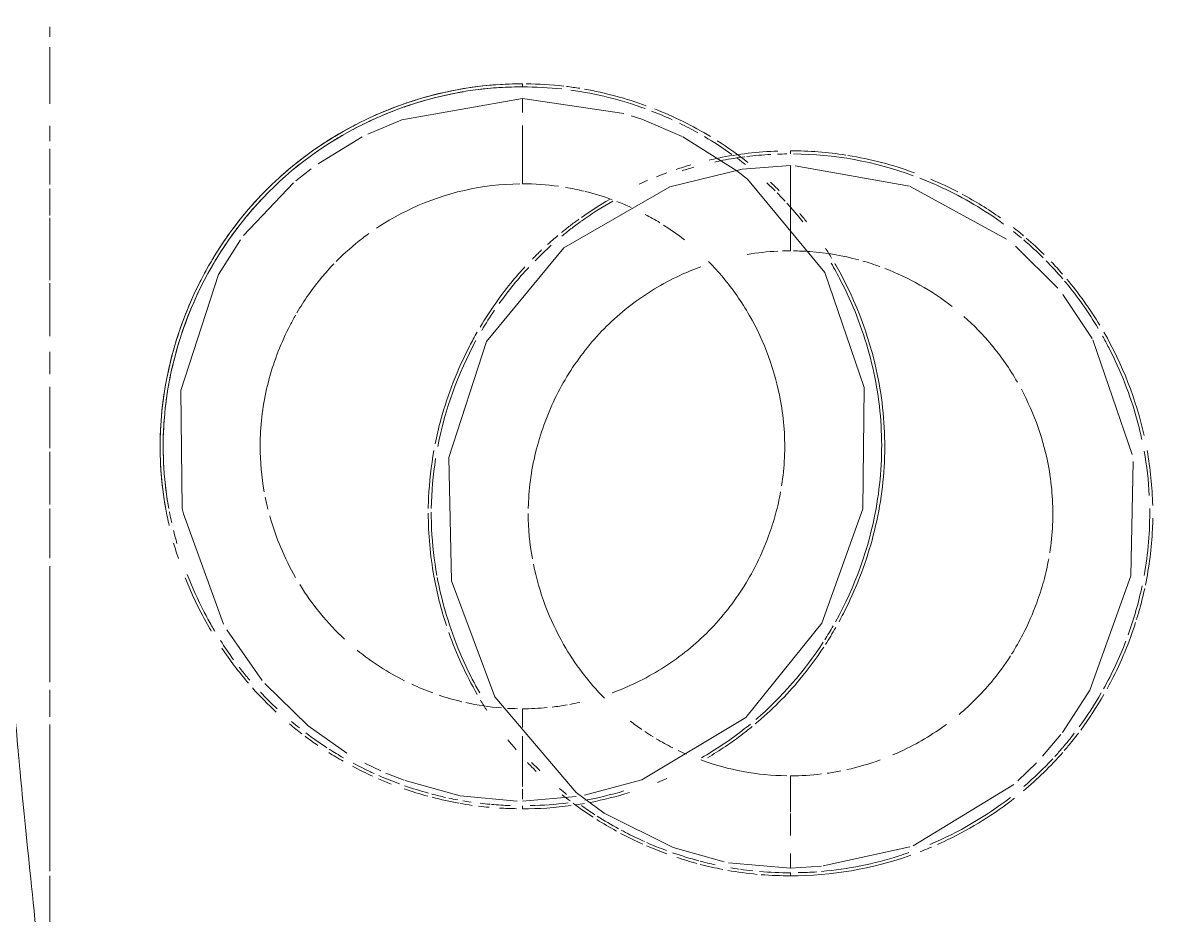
# Model space of a CAD drawing. Header units: millimetres. Extents: x -4000 to 187956, y -58990 to 162485.
# Drawn here: x 2350.3 to 2520.2, y 140235.2 to 140368.3 of the extents above; entities that cross this region are included whole.
import ezdxf

# ---------------------------------------------------------------- set-up
doc = ezdxf.new("R2010")
doc.units = ezdxf.units.MM
doc.layers.add('P-SANR-FIXT', color=6, linetype='Continuous', lineweight=9)

# ---------------------------------------------------------------- blocks, each defined once
blk = doc.blocks.new('WCPan-SquattingPan-Vitra-ArkitektSeries-5952 - CMPX502N-V821-FFS - TANG 1')
at = {"layer": 'P-SANR-FIXT', "color": 90}
for p, q in [((0, 52.99), (0, 53.21)), ((0, -54.89), (0, -54.66))]:
    blk.add_line(p, q, dxfattribs=at)
at = {"layer": 'P-SANR-FIXT', "color": 254}
for p, q in [((0, 52.76), (0, 52.99)), ((0, -54.66), (0, -54.43))]:
    blk.add_line(p, q, dxfattribs=at)
at = {"layer": 'P-SANR-FIXT', "color": 252}
for p, q in [((0, 51.01), (15.12, 48.8)), ((-30.46, 41.29), (-23.91, 45.29)), ((23.95, 45.29), (31.99, 40.22)), ((-33.81, 38.73), (-31.53, 40.52)), ((0, 39.21), (0, 38.3)), ((-41.62, 30.6), (-34.16, 38.45)), ((-44.59, -27.35), (-50.58, -10.93)), ((-38.83, -35.77), (-44.1, -28.22)), ((-21.13, -49.24), (-23.49, -48.1)), ((-17.63, -50.64), (-20.39, -49.57)), ((8.04, -53.07), (0, -53.77))]:
    blk.add_line(p, q, dxfattribs=at)
at = {"layer": 'P-SANR-FIXT', "color": 253}
for p, q in [((-50.58, -10.93), (-50.74, -10.1)), ((0, -39.97), (0, -40.86))]:
    blk.add_line(p, q, dxfattribs=at)
at = {"layer": 'P-SANR-FIXT', "color": 252, "flags": 128}
for points in [[(-23.04, 45.72), (-18, 47.85), (0, 51.01)], [(16.2, 48.47), (17.83, 47.93), (23.84, 45.35)], [(-50.74, -10.1), (-50.98, 7.48), (-45.36, 24.77), (-42.08, 29.97)], [(-26.18, -46.59), (-31.97, -42.5), (-38.45, -36.21)], [(-0.8, -53.74), (-9.27, -52.94), (-17.51, -50.68)]]:
    blk.add_lwpolyline(points, dxfattribs=at)
at = {"layer": 'P-SANR-FIXT', "color": 250, "flags": 128}
blk.add_lwpolyline([(31.99, 40.22), (33.56, 38.99), (45.09, 25.06), (50.96, 7.94), (50.77, -10.15), (44.67, -27.2), (33.31, -41.29), (17.8, -50.59), (9.26, -52.88)], dxfattribs=at)
at = {"layer": 'P-SANR-FIXT', "color": 250}
for points, knots in [([(80.46, 114.01), (81.9, 113.45), (86.01, 111.78), (91.35, 109.16), (96.35, 106.18), (99.91, 103.74), (103.38, 100.99), (107.85, 96.84), (112.84, 90.74), (116.21, 84.15), (117.97, 79.09), (118.88, 75.48), (119.45, 72.3), (119.77, 69.47), (119.93, 66.83), (119.98, 64.71), (119.99, 63.03), (119.99, 62.01), (119.98, 61.16), (119.97, 60.06), (119.93, 58.25), (119.86, 55.26), (119.75, 51.42), (119.64, 47.54), (119.53, 44.03), (119.42, 40.71), (119.29, 36.98), (119.11, 31.92), (118.92, 26.93), (118.73, 22.47), (118.58, 19.03), (118.44, 16.16), (118.31, 13.45), (118.19, 10.96), (118.07, 8.66), (117.96, 6.69), (117.85, 4.57), (117.69, 1.79), (117.49, -1.72), (117.23, -5.98), (116.95, -10.31), (116.66, -14.74), (116.26, -20.61), (115.51, -30.84), (114.35, -45.2), (112.27, -68.07), (109.21, -96.69), (105.5, -125.36), (102.12, -148.02), (99.36, -165), (96.36, -181.94), (93.51, -196.84), (91.28, -207.81), (89.79, -214.88), (88.65, -220.17), (87.48, -225.47), (86.49, -229.85), (85.66, -233.44), (84.91, -236.67), (84.11, -240.05), (83.22, -243.76), (82.25, -247.78), (81.22, -251.94), (80.18, -256.07), (79.26, -259.65), (78.18, -263.8), (76.91, -268.61), (75.82, -272.63), (74.96, -275.78), (74.1, -278.92), (73.15, -282.36), (72.21, -285.67), (71.41, -288.37), (70.37, -291.52), (69.25, -294.43), (68.05, -296.98), (67.13, -298.69), (66.09, -300.32), (64.44, -302.55), (61.91, -305.27), (58.14, -308.26), (54.39, -310.43), (51.04, -311.95), (47.42, -313.32), (42.84, -314.6), (38.33, -315.36), (34.88, -315.75), (31.62, -316.04), (27.15, -316.34), (22.37, -316.52), (18.42, -316.6), (14.39, -316.65), (9.97, -316.64), (5.12, -316.57), (1.82, -316.53), (0, -316.53)], [0.13911, 0.13911, 0.13911, 0.13911, 0.1470588, 0.1617647, 0.1691176, 0.1764706, 0.1838235, 0.1911765, 0.2058824, 0.2205882, 0.2279412, 0.2352941, 0.2426471, 0.25, 0.2573529, 0.2647059, 0.2683824, 0.2720588, 0.2738971, 0.2757353, 0.2794118, 0.2830882, 0.2867647, 0.2904412, 0.2922794, 0.2941176, 0.2977941, 0.3014706, 0.3088235, 0.3161765, 0.3235294, 0.3308824, 0.3382353, 0.3455882, 0.3492647, 0.3529412, 0.3566176, 0.3602941, 0.3676471, 0.375, 0.3823529, 0.3897059, 0.3970588, 0.4117647, 0.4411765, 0.4705882, 0.5294118, 0.5882353, 0.6176471, 0.6470588, 0.6764706, 0.7058824, 0.7242647, 0.7334559, 0.7426471, 0.7518382, 0.7610294, 0.765625, 0.7702206, 0.7794118, 0.7886029, 0.7977941, 0.8069853, 0.8115809, 0.8161765, 0.8207721, 0.8253676, 0.8299632, 0.832261, 0.8345588, 0.8391544, 0.84375, 0.8483456, 0.8529412, 0.8621324, 0.8667279, 0.8713235, 0.8759191, 0.8805147, 0.8897059, 0.8988971, 0.9080882, 0.9126838, 0.9172794, 0.9264706, 0.9356618, 0.9402574, 0.9448529, 0.9540441, 0.9632353, 0.9678309, 0.9724265, 0.9816176, 0.9908088, 1, 1, 1, 1]), ([(29.95, 24.32), (31.4, 22.57), (35.32, 16.94), (38.7, 7.72), (39.32, -1.11), (38.89, -5.34), (38.67, -6.73)], [0.2777778, 0.2777778, 0.2777778, 0.2777778, 0.3333333, 0.4444444, 0.5138889, 0.5482288, 0.5482288, 0.5482288, 0.5482288]), ([(36.73, -14.2), (36.14, -15.81), (34.3, -19.99), (30.2, -26.2), (24.02, -32.13), (18.13, -35.69), (14.44, -37.22), (13.38, -37.61)], [0.6111111, 0.6111111, 0.6111111, 0.6111111, 0.6527778, 0.7222222, 0.7916667, 0.8611111, 0.8888889, 0.8888889, 0.8888889, 0.8888889])]:
    blk.add_open_spline(points, degree=3, knots=knots, dxfattribs=at)
at = {"layer": 'P-SANR-FIXT', "color": 254}
for points, knots in [([(-53.2, -10.2), (-53.9, -6.34), (-54.45, 1.54), (-52.56, 13.25), (-48.25, 24.3), (-41.71, 34.2), (-33.16, 42.39), (-19.62, 50.56), (-7.87, 53.26), (0, 53.21)], [0.4444444, 0.4444444, 0.4444444, 0.4444444, 0.5138889, 0.5833333, 0.6527778, 0.7222222, 0.7916667, 0.8611111, 1, 1, 1, 1]), ([(-52.75, -10.13), (-53.17, -7.83), (-53.88, -1.63), (-53.01, 10.87), (-47.28, 26.49), (-35.18, 41.08), (-18.67, 50.53), (-6.24, 52.8), (0, 52.76)], [-0.5555556, -0.5555556, -0.5555556, -0.5555556, -0.5138889, -0.4444444, -0.3333333, -0.2222222, -0.1111111, 0, 0, 0, 0])]:
    blk.add_open_spline(points, degree=3, knots=knots, dxfattribs=at)
at = {"layer": 'P-SANR-FIXT', "color": 253}
for points in [[(-7.86, 52.65), (-7.36, 52.73), (-6.85, 52.79), (-6.35, 52.85)], [(-5.98, 52.9), (-4.18, 53.1), (-2.37, 53.2), (-0.55, 53.21)], [(-2.57, 52.71), (-1.93, 52.74), (-1.3, 52.75), (-0.66, 52.76)], [(5.89, 52.45), (3.94, 52.66), (1.97, 52.77), (0, 52.76)], [(0.54, 53.21), (2.42, 53.21), (4.3, 53.09), (6.17, 52.88)], [(6.59, 52.83), (7.25, 52.74), (7.9, 52.65), (8.55, 52.55)], [(-15.77, 50.38), (-13.48, 51.09), (-11.15, 51.65), (-8.79, 52.04)], [(-14.88, 51.12), (-12.75, 51.74), (-10.58, 52.23), (-8.38, 52.57)], [(-6.51, 52.38), (-5.33, 52.52), (-4.15, 52.63), (-2.96, 52.69)], [(18.32, 49.52), (14.73, 50.83), (11, 51.77), (7.22, 52.28)], [(9.26, 52.43), (12.4, 51.87), (15.48, 51.04), (18.48, 49.95)], [(-17.72, 50.22), (-17.12, 50.42), (-16.52, 50.62), (-15.92, 50.81)], [(19.68, 49.49), (22.58, 48.35), (25.39, 46.96), (28.06, 45.35)], [(-26.58, 46.21), (-25.71, 46.7), (-24.83, 47.17), (-23.94, 47.61)], [(-23.32, 47.4), (-22.71, 47.7), (-22.09, 47.98), (-21.47, 48.25)], [(22.35, 47.86), (21.34, 48.32), (20.32, 48.75), (19.28, 49.16)], [(-28.77, 44.91), (-28.1, 45.33), (-27.41, 45.74), (-26.72, 46.13)], [(-26.52, 45.72), (-25.61, 46.24), (-24.68, 46.73), (-23.74, 47.2)], [(26.16, 45.92), (25.27, 46.42), (24.36, 46.89), (23.44, 47.34)], [(-31.59, 43.02), (-30.7, 43.65), (-29.79, 44.26), (-28.87, 44.85)], [(-28.31, 44.66), (-27.79, 44.99), (-27.26, 45.3), (-26.72, 45.61)], [(31.25, 42.7), (29.93, 43.64), (28.56, 44.53), (27.16, 45.35)], [(29.04, 44.74), (30.63, 43.73), (32.16, 42.64), (33.63, 41.48)], [(-31.28, 42.68), (-30.58, 43.18), (-29.87, 43.66), (-29.15, 44.13)], [(-36.26, 39.25), (-35.76, 39.7), (-35.25, 40.14), (-34.73, 40.57)], [(0, 39.48), (0, 39.62), (0, 39.81), (0, 40.06)], [(37.69, 37.26), (37.29, 37.66), (36.88, 38.05), (36.47, 38.43)], [(37, 38.56), (37.44, 38.14), (37.88, 37.71), (38.31, 37.28)], [(-41.34, 33.22), (-40.61, 34.12), (-39.84, 35), (-39.05, 35.85)], [(9.34, 37.18), (10.71, 36.84), (12.06, 36.43), (13.38, 35.94)], [(39.2, 35.7), (38.81, 36.12), (38.41, 36.54), (38, 36.95)], [(-44.53, 29.72), (-43.8, 30.8), (-43.03, 31.86), (-42.22, 32.88)], [(-43.45, 30.46), (-43.01, 31.09), (-42.55, 31.7), (-42.08, 32.3)], [(41.36, 33.91), (41.71, 33.49), (42.06, 33.07), (42.39, 32.64)], [(-46.29, 26.95), (-45.77, 27.84), (-45.21, 28.72), (-44.64, 29.57)], [(-46.05, 26.47), (-45.45, 27.49), (-44.82, 28.48), (-44.15, 29.46)], [(-48.35, 22.13), (-47.9, 23.08), (-47.43, 24.01), (-46.92, 24.93)], [(-51.05, 16.71), (-50.38, 18.64), (-49.6, 20.55), (-48.72, 22.4)], [(-50.77, 16.14), (-50.09, 18.16), (-49.29, 20.13), (-48.38, 22.06)], [(-51.68, 14.79), (-51.55, 15.22), (-51.41, 15.64), (-51.27, 16.07)], [(-52.62, 9.14), (-52.26, 11.01), (-51.8, 12.86), (-51.24, 14.68)], [(-53.27, 8.16), (-53.25, 8.29), (-53.22, 8.41), (-53.2, 8.54)], [(-53.81, 4.18), (-53.71, 5.21), (-53.58, 6.24), (-53.41, 7.27)], [(-53.28, 4.82), (-53.19, 5.65), (-53.07, 6.49), (-52.94, 7.31)], [(-53.56, -2.65), (-53.64, -0.45), (-53.57, 1.74), (-53.37, 3.93)], [(-54.03, -2.22), (-54.04, -1.76), (-54.05, -1.3), (-54.05, -0.83)], [(-38.52, -7.63), (-38.92, -5.39), (-39.13, -3.11), (-39.13, -0.84)], [(-53.83, -5.58), (-53.9, -4.84), (-53.95, -4.09), (-53.99, -3.34)], [(-53.45, -4.64), (-53.49, -4.15), (-53.52, -3.66), (-53.54, -3.17)], [(-53.2, -10.2), (-53.48, -8.68), (-53.68, -7.14), (-53.83, -5.6)], [(-52.76, -10.1), (-53.02, -8.65), (-53.22, -7.19), (-53.36, -5.72)], [(-52.7, -12.64), (-52.89, -11.83), (-53.05, -11.02), (-53.2, -10.2)], [(-52.32, -12.25), (-52.45, -11.7), (-52.56, -11.15), (-52.67, -10.59)], [(-51.33, -17.57), (-51.58, -16.81), (-51.81, -16.05), (-52.03, -15.28)], [(-43.08, -32.66), (-43.77, -31.73), (-44.42, -30.77), (-45.04, -29.79)], [(-40.88, -36.16), (-42.3, -34.5), (-43.62, -32.75), (-44.84, -30.93)], [(-36.72, -40.49), (-37.96, -39.34), (-39.15, -38.12), (-40.27, -36.86)], [(-36.58, -40), (-37.44, -39.2), (-38.28, -38.36), (-39.08, -37.5)], [(-32.89, -43.73), (-33.52, -43.25), (-34.14, -42.75), (-34.74, -42.24)], [(0, -41.79), (0, -41.52), (0, -41.3), (0, -41.15)], [(32.79, -43.23), (33.2, -42.91), (33.61, -42.59), (34, -42.26)], [(-30.53, -45.44), (-31.17, -45), (-31.8, -44.55), (-32.42, -44.08)], [(-29.17, -45.78), (-30.25, -45.09), (-31.3, -44.35), (-32.32, -43.58)], [(-26.72, -47.81), (-27.46, -47.39), (-28.18, -46.96), (-28.9, -46.51)], [(-26.7, -47.29), (-27.42, -46.88), (-28.13, -46.45), (-28.83, -46)], [(-22.35, -50.03), (-23.36, -49.57), (-24.36, -49.08), (-25.35, -48.56)], [(-19.58, -51.2), (-20.22, -50.95), (-20.85, -50.69), (-21.48, -50.42)], [(-18.32, -51.19), (-19.37, -50.81), (-20.41, -50.39), (-21.43, -49.94)], [(21.52, -50.4), (21.06, -50.6), (20.6, -50.79), (20.14, -50.98)], [(-14.09, -53.02), (-15.29, -52.69), (-16.47, -52.32), (-17.65, -51.91)], [(-14.03, -52.56), (-15.23, -52.23), (-16.42, -51.86), (-17.6, -51.45)], [(9.29, -53.63), (11.26, -53.28), (13.22, -52.81), (15.14, -52.24)], [(15.98, -52.46), (14.06, -53.06), (12.11, -53.56), (10.14, -53.94)], [(-11.47, -53.2), (-12.15, -53.05), (-12.82, -52.88), (-13.5, -52.7)], [(-9.49, -54.06), (-10.83, -53.82), (-12.15, -53.53), (-13.46, -53.18)], [(-9.64, -53.57), (-10.09, -53.48), (-10.54, -53.4), (-10.98, -53.3)], [(-7.48, -54.38), (-8.11, -54.29), (-8.74, -54.19), (-9.36, -54.08)], [(-7.66, -53.89), (-8.08, -53.83), (-8.49, -53.77), (-8.9, -53.7)], [(-4.82, -54.23), (-5.32, -54.18), (-5.82, -54.13), (-6.32, -54.07)], [(-1.81, -54.41), (-2.75, -54.38), (-3.68, -54.33), (-4.61, -54.25)], [(1.16, -54.42), (3.05, -54.39), (4.93, -54.25), (6.81, -54.01)], [(9.27, -54.1), (8.84, -54.17), (8.42, -54.24), (7.99, -54.31)], [(-4.98, -54.67), (-5.51, -54.62), (-6.03, -54.57), (-6.55, -54.5)], [(-0.89, -54.88), (-1.73, -54.87), (-2.57, -54.84), (-3.41, -54.79)], [(7.29, -54.41), (4.88, -54.74), (2.44, -54.9), (0, -54.89)]]:
    blk.add_open_spline(points, degree=3, dxfattribs=at)
at = {"layer": 'P-SANR-FIXT', "color": 252}
for points in [[(0, 48.95), (0, 49.62), (0, 50.32), (0, 51.01)], [(0, 45.16), (0, 45.74), (0, 46.35), (0, 46.98)], [(0, 40.06), (0, 40.3), (0, 40.89), (0, 42.06), (0, 43.48), (0, 44.58), (0, 45.16)], [(0, 38.3), (1.8, 38.31), (3.61, 38.19), (5.39, 37.94)], [(6.42, 37.78), (7.36, 37.62), (8.3, 37.43), (9.22, 37.2)], [(14.07, 35.68), (14.79, 35.41), (15.5, 35.11), (16.2, 34.79)], [(18.31, 33.75), (19.06, 33.36), (19.79, 32.94), (20.51, 32.5)], [(21.06, 32.15), (22.13, 31.47), (23.17, 30.73), (24.17, 29.95)], [(45.2, 28.7), (45.52, 28.21), (45.83, 27.72), (46.13, 27.22)], [(27.78, 26.72), (28.53, 25.95), (29.26, 25.15), (29.95, 24.32)], [(-37.96, -10.21), (-38.11, -9.61), (-38.25, -9.01), (-38.37, -8.4)], [(38.52, -7.62), (38.32, -8.74), (37.81, -10.96), (37.12, -13.13), (36.73, -14.2)], [(-33.85, -20.39), (-35.5, -17.51), (-36.8, -14.42), (-37.69, -11.21)], [(-26.52, -29.62), (-29.1, -27.22), (-31.36, -24.46), (-33.22, -21.45)], [(45.1, -29.69), (45.53, -29.01), (45.95, -28.32), (46.36, -27.62)], [(46.75, -27.85), (46.25, -28.71), (45.74, -29.56), (45.2, -30.39)], [(34.8, -41.6), (38.7, -38.26), (42.09, -34.35), (44.88, -30.04)], [(-17.57, -35.81), (-20.08, -34.55), (-22.46, -33.01), (-24.65, -31.24)], [(-13.38, -37.62), (-14.43, -37.23), (-15.47, -36.8), (-16.49, -36.33)], [(-9.04, -38.92), (-10.18, -38.65), (-11.31, -38.33), (-12.42, -37.95)], [(-3.14, -39.86), (-4.92, -39.72), (-6.69, -39.45), (-8.44, -39.06)], [(8.55, -39.03), (8.06, -39.14), (7.57, -39.24), (7.08, -39.33)], [(-0.74, -39.97), (-1.24, -39.96), (-1.73, -39.94), (-2.23, -39.92)], [(3.7, -39.81), (2.47, -39.92), (1.24, -39.98), (0, -39.97)], [(6.67, -39.41), (5.94, -39.54), (5.19, -39.64), (4.45, -39.73)], [(0, -42.77), (0, -42.39), (0, -42.06), (0, -41.79)], [(0, -51.55), (0, -50.82), (0, -49.4), (0, -47.4), (0, -45.58), (0, -44.54), (0, -44.06)], [(26.7, -47.29), (28.82, -46.08), (30.86, -44.72), (32.79, -43.23)], [(0, -53.44), (0, -52.94), (0, -52.44), (0, -51.95)]]:
    blk.add_open_spline(points, degree=3, dxfattribs=at)
at = {"layer": 'P-SANR-FIXT', "color": 253}
for points, knots in [([(-23.62, 47.76), (-23.35, 47.89), (-21.67, 48.69), (-19.95, 49.41), (-18.47, 49.95)], [0.85595311, 0.85595311, 0.85595311, 0.85595311, 0.86111111, 0.88888889, 0.88888889, 0.88888889, 0.88888889]), ([(-34.19, 41.03), (-33.76, 41.37), (-33, 41.98), (-32.22, 42.56), (-31.87, 42.81)], [0.78197225, 0.78197225, 0.78197225, 0.78197225, 0.79166667, 0.79918207, 0.79918207, 0.79918207, 0.79918207]), ([(33.27, 41.18), (33.06, 41.35), (32.64, 41.67), (32.22, 41.99), (32.02, 42.14)], [0.78673632, 0.78673632, 0.78673632, 0.78673632, 0.791666667, 0.796128073, 0.796128073, 0.796128073, 0.796128073]), ([(-41.7, 33.52), (-41.59, 33.65), (-40.26, 35.27), (-38.82, 36.81), (-37.43, 38.15)], [0.71922351, 0.71922351, 0.71922351, 0.71922351, 0.72222222, 0.75641837, 0.75641837, 0.75641837, 0.75641837]), ([(41.83, 32.64), (41.56, 32.97), (40.79, 33.92), (39.98, 34.85), (39.44, 35.44)], [0.71471284, 0.71471284, 0.71471284, 0.71471284, 0.72222222, 0.73662588, 0.73662588, 0.73662588, 0.73662588]), ([(-48.64, 22.57), (-48.4, 23.08), (-47.75, 24.39), (-47.04, 25.67), (-46.6, 26.44)], [0.64266071, 0.64266071, 0.64266071, 0.64266071, 0.65277778, 0.66845492, 0.66845492, 0.66845492, 0.66845492]), ([(-53.01, 9.52), (-52.77, 10.73), (-52.43, 12.16), (-52.04, 13.57), (-51.98, 13.78)], [0.56141945, 0.56141945, 0.56141945, 0.56141945, 0.58333333, 0.58727195, 0.58727195, 0.58727195, 0.58727195]), ([(-54.05, -0.43), (-54.04, 0.22), (-54, 1.74), (-53.89, 3.26), (-53.81, 4.13)], [0.50234719, 0.50234719, 0.50234719, 0.50234719, 0.51388889, 0.52929117, 0.52929117, 0.52929117, 0.52929117]), ([(-51.54, -15.32), (-51.6, -15.11), (-51.78, -14.47), (-51.95, -13.83), (-52.05, -13.4)], [-0.58723672, -0.58723672, -0.58723672, -0.58723672, -0.58333333, -0.57541256, -0.57541256, -0.57541256, -0.57541256]), ([(-46.36, -27.62), (-46.74, -26.94), (-48.1, -24.46), (-49.26, -21.87), (-49.99, -19.96)], [-0.66666667, -0.66666667, -0.66666667, -0.66666667, -0.65277778, -0.61627204, -0.61627204, -0.61627204, -0.61627204]), ([(-46.42, -28.41), (-46.53, -28.22), (-48.02, -25.67), (-49.3, -22.99), (-50.3, -20.44)], [0.32945507, 0.32945507, 0.32945507, 0.32945507, 0.33333333, 0.38168475, 0.38168475, 0.38168475, 0.38168475]), ([(-40.67, -35.72), (-40.79, -35.58), (-41.33, -34.94), (-41.85, -34.29), (-42.24, -33.78)], [-0.72559812, -0.72559812, -0.72559812, -0.72559812, -0.72222222, -0.7107225, -0.7107225, -0.7107225, -0.7107225]), ([(-22.12, -49.63), (-22.3, -49.56), (-23.36, -49.07), (-24.4, -48.55), (-25.26, -48.08)], [-0.86446369, -0.86446369, -0.86446369, -0.86446369, -0.86111111, -0.84368511, -0.84368511, -0.84368511, -0.84368511])]:
    blk.add_open_spline(points, degree=3, knots=knots, dxfattribs=at)
at = {"layer": 'P-SANR-FIXT', "color": 254}
for points in [[(-17.65, 49.76), (-17.16, 49.93), (-16.67, 50.09), (-16.18, 50.25)], [(-20.77, 48.55), (-20.32, 48.75), (-19.86, 48.93), (-19.4, 49.11)], [(-34.1, 40.51), (-33.66, 40.87), (-33.23, 41.22), (-32.78, 41.56)], [(0, 39.21), (0, 39.25), (0, 39.34), (0, 39.48)], [(-46.35, 25.95), (-46.25, 26.12), (-46.15, 26.3), (-46.05, 26.47)], [(-52.8, 8.16), (-52.79, 8.26), (-52.77, 8.36), (-52.75, 8.46)], [(-45.87, -28.44), (-46.04, -28.17), (-46.2, -27.89), (-46.36, -27.62)], [(-33.28, -42.84), (-33.67, -42.53), (-34.06, -42.22), (-34.44, -41.89)], [(0, -41.15), (0, -40.99), (0, -40.9), (0, -40.86)]]:
    blk.add_open_spline(points, degree=3, dxfattribs=at)
at = {"layer": 'P-SANR-FIXT', "color": 252}
for points, knots in [([(-21.78, 31.67), (-20.11, 32.79), (-13.49, 36.51), (-5.97, 38.27), (-0.41, 38.3)], [0.8120876, 0.8120876, 0.8120876, 0.8120876, 0.8611111, 0.9966494, 0.9966494, 0.9966494, 0.9966494]), ([(-27.79, 26.72), (-26.55, 27.97), (-24.94, 29.39), (-23.22, 30.67), (-22.91, 30.89)], [0.74858335, 0.74858335, 0.74858335, 0.74858335, 0.79166667, 0.80088866, 0.80088866, 0.80088866, 0.80088866]), ([(-33.65, 19.05), (-32.57, 20.91), (-30.81, 23.42), (-28.77, 25.7), (-28.14, 26.35)], [0.66981172, 0.66981172, 0.66981172, 0.66981172, 0.72222222, 0.74442862, 0.74442862, 0.74442862, 0.74442862]), ([(46.69, -27.03), (49.62, -21.78), (53.02, -12.32), (53.99, 1.52), (52.12, 13.12), (48.91, 21.35), (46.55, 25.62), (46.05, 26.47)], [0.3373252, 0.3373252, 0.3373252, 0.3373252, 0.4444444, 0.5138889, 0.5833333, 0.6527778, 0.6702496, 0.6702496, 0.6702496, 0.6702496]), ([(46.6, 26.44), (46.65, 26.35), (49.85, 20.82), (53.46, 10.97), (54.45, -3.21), (52.56, -14.92), (49.52, -22.72), (47.45, -26.59), (47.23, -26.99)], [0.3315048, 0.3315048, 0.3315048, 0.3315048, 0.3333333, 0.4444444, 0.5138889, 0.5833333, 0.6527778, 0.6609006, 0.6609006, 0.6609006, 0.6609006]), ([(-39.13, -0.84), (-39.13, -0.27), (-39.06, 3.14), (-38.06, 9.35), (-35.76, 15.22), (-34.13, 18.23), (-33.85, 18.72)], [0.5, 0.5, 0.5, 0.5, 0.5138889, 0.5833333, 0.6527778, 0.6666667, 0.6666667, 0.6666667, 0.6666667]), ([(44.94, -30.79), (43.84, -32.45), (40.78, -36.59), (37.14, -40.23), (34.73, -42.25)], [0.68700167, 0.68700167, 0.68700167, 0.68700167, 0.72222222, 0.77777778, 0.77777778, 0.77777778, 0.77777778]), ([(34.27, -42.63), (33.82, -43), (31.69, -44.69), (29.43, -46.21), (27.6, -47.29)], [0.78135794, 0.78135794, 0.78135794, 0.78135794, 0.79166667, 0.82931702, 0.82931702, 0.82931702, 0.82931702])]:
    blk.add_open_spline(points, degree=3, knots=knots, dxfattribs=at)
blk = doc.blocks.new('CMF2_NHAXUONG_A_rvt-1-FFS - TANG 1')
at = {"layer": 'P-SANR-FIXT', "color": 253}
for p, q in [((2354.29, 140367.73), (2354.29, 140366.23)), ((2354.29, 140364.7), (2354.29, 140356.22)), ((2354.29, 140352.96), (2354.29, 140350.66)), ((2354.29, 140349.54), (2354.29, 140344.19)), ((2354.29, 140343.6), (2354.29, 140339.57)), ((2354.29, 140339.23), (2354.29, 140329.94)), ((2354.29, 140329.47), (2354.29, 140321.57)), ((2354.29, 140319.27), (2354.29, 140315.92)), ((2354.29, 140314.01), (2354.29, 140304.88)), ((2354.29, 140304.35), (2354.29, 140296.48)), ((2354.29, 140295.91), (2354.29, 140288.48)), ((2354.29, 140287.27), (2354.29, 140277.66)), ((2354.29, 140277.59), (2354.29, 140269.99)), ((2354.29, 140268.85), (2354.29, 140264.84)), ((2354.29, 140263.7), (2354.29, 140241.79)), ((2354.29, 140241.13), (2354.29, 140226.61))]:
    blk.add_line(p, q, dxfattribs=at)
at = {"layer": 'P-SANR-FIXT', "color": 90}
for p, q in [((2464.79, 140348.99), (2464.79, 140349.22)), ((2464.79, 140241.12), (2464.79, 140241.35))]:
    blk.add_line(p, q, dxfattribs=at)
at = {"layer": 'P-SANR-FIXT', "color": 254}
for p, q in [((2464.79, 140348.76), (2464.79, 140348.99)), ((2464.79, 140256.03), (2464.79, 140255.14)), ((2464.79, 140241.35), (2464.79, 140241.57))]:
    blk.add_line(p, q, dxfattribs=at)
at = {"layer": 'P-SANR-FIXT', "color": 252}
for p, q in [((2457.55, 140346.49), (2464.79, 140347.02)), ((2465.5, 140347.01), (2482.52, 140343.97)), ((2482.62, 140343.93), (2496.99, 140336.06)), ((2464.79, 140335.22), (2464.79, 140334.3)), ((2498.35, 140334.99), (2504.66, 140328.73)), ((2505.43, 140327.78), (2509.79, 140321.22)), ((2509.88, 140321.06), (2515.75, 140303.95)), ((2505.13, 140262.19), (2502.4, 140258.94)), ((2501.48, 140257.96), (2498.69, 140255.25)), ((2498.1, 140254.72), (2483.06, 140245.6)), ((2482.59, 140245.41), (2469.67, 140242.59)), ((2464.79, 140242.23), (2455.51, 140243.06)), ((2469.4, 140242.56), (2464.79, 140242.23))]:
    blk.add_line(p, q, dxfattribs=at)
at = {"layer": 'P-SANR-FIXT', "color": 250, "flags": 128}
blk.add_lwpolyline([(2436.97, 140250.44), (2432.82, 140253.51), (2420.69, 140267.78), (2414.2, 140285.08), (2413.81, 140303.48), (2419.42, 140320.77), (2430.98, 140334.74), (2446.79, 140343.85), (2457.55, 140346.49)], dxfattribs=at)
at = {"layer": 'P-SANR-FIXT', "color": 252, "flags": 128}
for points in [[(2515.89, 140302.92), (2515.55, 140285.85), (2509.46, 140268.8), (2505.36, 140262.48)], [(2454.87, 140243.18), (2447.28, 140245.32), (2436.97, 140250.44)]]:
    blk.add_lwpolyline(points, dxfattribs=at)
at = {"layer": 'P-SANR-FIXT', "color": 250}
for points, knots in [([(2405.52, 139989.12), (2405.2, 139989.38), (2403.77, 139990.56), (2401.94, 139992.24), (2400.4, 139993.78), (2399.61, 139994.6), (2399.06, 139995.19), (2398.57, 139995.75), (2397.98, 139996.5), (2397.12, 139997.78), (2396.44, 139999.18), (2395.92, 140000.52), (2395.64, 140001.33), (2395.41, 140001.96), (2395.25, 140002.42), (2395.1, 140002.8), (2394.98, 140003.1), (2394.85, 140003.39), (2394.7, 140003.75), (2394.48, 140004.28), (2394.24, 140004.88), (2394, 140005.55), (2393.8, 140006.2), (2393.6, 140006.85), (2393.4, 140007.56), (2393.18, 140008.32), (2392.9, 140009.28), (2392.65, 140010.08), (2392.48, 140010.56), (2392.33, 140010.98), (2392.16, 140011.52), (2391.91, 140012.37), (2391.55, 140013.7), (2391.1, 140015.38), (2390.64, 140017.16), (2390.23, 140018.75), (2389.77, 140020.52), (2389.09, 140022.98), (2387.78, 140027.69), (2385.53, 140035.68), (2382.9, 140045.82), (2380.62, 140055.53), (2378.87, 140063.6), (2376.95, 140072.89), (2374.78, 140083.47), (2372.48, 140094.97), (2370.1, 140107.12), (2367.73, 140119.63), (2365.44, 140132.21), (2363.66, 140142.5), (2362.35, 140150.51), (2361.44, 140156.3), (2360.58, 140162.09), (2359.46, 140170.07), (2358.11, 140180.29), (2356.6, 140192.74), (2354.73, 140209.18), (2352.67, 140228.74), (2350.65, 140248.32), (2349.32, 140261.97), (2348.72, 140270.24), (2348.37, 140275.97), (2348.14, 140280.09), (2347.95, 140283.57), (2347.78, 140286.51), (2347.63, 140288.85), (2347.48, 140291.24), (2347.29, 140294.37), (2347.07, 140298.21), (2346.82, 140302.72), (2346.52, 140308.58), (2346.19, 140315.71), (2345.84, 140323.84), (2345.51, 140332.04), (2345.22, 140340.17), (2345, 140347.56), (2344.86, 140353.75), (2344.78, 140357.99), (2344.73, 140360.86), (2344.79, 140362.8), (2344.92, 140364.44), (2345.07, 140365.84), (2345.24, 140367.35), (2345.5, 140369.26), (2345.89, 140371.6), (2346.57, 140374.41), (2347.56, 140377.31), (2348.92, 140380.43), (2350.55, 140383.67), (2352.43, 140386.88), (2354.51, 140389.84), (2356.81, 140392.54), (2359.38, 140395.12), (2361.66, 140397.13), (2363.53, 140398.65), (2364.73, 140399.57), (2365.67, 140400.28), (2366.55, 140400.95), (2368, 140402.05), (2370.03, 140403.48), (2373.02, 140405.17), (2377.17, 140407.02), (2383.14, 140409.31), (2390.31, 140411.83), (2396.72, 140413.83), (2401.79, 140415.24), (2405.46, 140416.15), (2409.05, 140416.91), (2413.92, 140417.82), (2420.07, 140418.74), (2427.52, 140419.6), (2434.96, 140420.31), (2442.38, 140420.9), (2452.31, 140421.4), (2459.79, 140421.5), (2464.79, 140421.43)], [-0.8367646, -0.8367646, -0.8367646, -0.8367646, -0.8333333, -0.8214286, -0.8154762, -0.8125, -0.8095238, -0.8065476, -0.8035714, -0.797619, -0.7857143, -0.7797619, -0.7738095, -0.7708333, -0.7678571, -0.764881, -0.7633929, -0.7619048, -0.7589286, -0.7559524, -0.75, -0.7440476, -0.7380952, -0.7321429, -0.7261905, -0.7202381, -0.7142857, -0.7083333, -0.702381, -0.6964286, -0.6904762, -0.6845238, -0.6785714, -0.672619, -0.6696429, -0.6666667, -0.6636905, -0.6607143, -0.6547619, -0.6428571, -0.6309524, -0.625, -0.6190476, -0.6130952, -0.6071429, -0.6011905, -0.5952381, -0.5892857, -0.5833333, -0.577381, -0.5744048, -0.5714286, -0.5684524, -0.5654762, -0.5595238, -0.5535714, -0.547619, -0.5357143, -0.5238095, -0.5119048, -0.5, -0.4940476, -0.4880952, -0.4821429, -0.4791667, -0.4761905, -0.4732143, -0.4702381, -0.4642857, -0.4583333, -0.452381, -0.4404762, -0.4285714, -0.4166667, -0.4047619, -0.3928571, -0.3809524, -0.3690476, -0.3571429, -0.3452381, -0.3392857, -0.3333333, -0.327381, -0.3214286, -0.3095238, -0.297619, -0.2857143, -0.2738095, -0.2619048, -0.25, -0.2380952, -0.2261905, -0.2142857, -0.202381, -0.1964286, -0.1904762, -0.1875, -0.1845238, -0.1785714, -0.1666667, -0.1547619, -0.1428571, -0.1309524, -0.1190476, -0.1071429, -0.1011905, -0.0952381, -0.0892857, -0.0833333, -0.0714286, -0.0595238, -0.047619, -0.0357143, -0.0238095, 0, 0, 0, 0]), ([(2425.66, 140295.91), (2425.67, 140296.23), (2425.77, 140299.39), (2426.73, 140305.36), (2429.86, 140313.36), (2434.58, 140320.53), (2440.77, 140326.47), (2446.66, 140330.02), (2450.34, 140331.55), (2451.41, 140331.94)], [0.5060906, 0.5060906, 0.5060906, 0.5060906, 0.5138889, 0.5833333, 0.6527778, 0.7222222, 0.7916667, 0.8611111, 0.8888889, 0.8888889, 0.8888889, 0.8888889]), ([(2437.01, 140267.61), (2434.66, 140270), (2430, 140276.15), (2427.27, 140283.4), (2426.42, 140287.6)], [0.2514758, 0.2514758, 0.2514758, 0.2514758, 0.3333333, 0.437997, 0.437997, 0.437997, 0.437997])]:
    blk.add_open_spline(points, degree=3, knots=knots, dxfattribs=at)
at = {"layer": 'P-SANR-FIXT', "color": 253}
for points in [[(2452.66, 140347.85), (2453.12, 140347.95), (2453.59, 140348.05), (2454.05, 140348.15)], [(2454.05, 140348.15), (2456.97, 140348.75), (2459.93, 140349.1), (2462.91, 140349.19)], [(2454.67, 140347.81), (2455.77, 140348.02), (2456.87, 140348.2), (2457.98, 140348.34)], [(2458.28, 140348.38), (2459.46, 140348.52), (2460.64, 140348.63), (2461.83, 140348.69)], [(2462.85, 140348.74), (2463.32, 140348.75), (2463.78, 140348.76), (2464.25, 140348.76)], [(2464.79, 140349.22), (2467.55, 140349.23), (2470.31, 140349.02), (2473.04, 140348.6)], [(2483.1, 140345.52), (2477.38, 140347.62), (2471.31, 140348.75), (2465.21, 140348.76)], [(2473.34, 140348.55), (2476.72, 140348), (2480.04, 140347.13), (2483.26, 140345.95)], [(2447.72, 140346.45), (2448.45, 140346.69), (2449.17, 140346.91), (2449.9, 140347.13)], [(2448.61, 140346.26), (2449.2, 140346.44), (2449.78, 140346.62), (2450.38, 140346.79)], [(2453.48, 140347.56), (2453.88, 140347.65), (2454.27, 140347.73), (2454.67, 140347.81)], [(2442.22, 140344.26), (2442.63, 140344.45), (2443.05, 140344.64), (2443.47, 140344.82)], [(2444.78, 140345.36), (2445.29, 140345.57), (2445.8, 140345.76), (2446.31, 140345.95)], [(2485.7, 140344.99), (2487.08, 140344.41), (2488.42, 140343.78), (2489.75, 140343.1)], [(2490.38, 140342.76), (2492.36, 140341.7), (2494.27, 140340.52), (2496.1, 140339.22)], [(2430.69, 140336.52), (2431.12, 140336.87), (2431.56, 140337.22), (2432, 140337.57)], [(2498.03, 140337.79), (2498.54, 140337.39), (2499.04, 140336.99), (2499.53, 140336.57)], [(2499.95, 140336.21), (2500.87, 140335.43), (2501.76, 140334.6), (2502.62, 140333.75)], [(2502.47, 140333.27), (2501.54, 140334.19), (2500.58, 140335.08), (2499.58, 140335.93)], [(2505.39, 140330.12), (2504.59, 140331.06), (2503.76, 140331.97), (2502.9, 140332.84)], [(2475.57, 140332.79), (2476.43, 140332.55), (2477.28, 140332.27), (2478.12, 140331.96)], [(2503.68, 140332.68), (2504.26, 140332.07), (2504.83, 140331.45), (2505.38, 140330.82)], [(2506, 140330.1), (2507.81, 140327.94), (2509.46, 140325.64), (2510.92, 140323.22)], [(2490.66, 140324.53), (2492.12, 140323.23), (2493.48, 140321.83), (2494.73, 140320.33)], [(2511.54, 140322.17), (2514.3, 140317.38), (2516.33, 140312.15), (2517.54, 140306.75)], [(2518.31, 140297.82), (2518.2, 140300.05), (2517.94, 140302.27), (2517.54, 140304.46)], [(2517.99, 140304.54), (2518.47, 140301.83), (2518.75, 140299.1), (2518.82, 140296.35)], [(2517.54, 140285.88), (2518.13, 140289.19), (2518.42, 140292.55), (2518.37, 140295.91)], [(2503.31, 140288.39), (2503.1, 140287.27), (2502.6, 140285.04), (2501.9, 140282.87), (2501.51, 140281.8)], [(2515.16, 140277.06), (2516.02, 140279.43), (2516.71, 140281.86), (2517.23, 140284.33)], [(2511.47, 140268.97), (2512.75, 140271.26), (2513.86, 140273.63), (2514.8, 140276.08)], [(2507.85, 140263.33), (2509.04, 140264.95), (2510.14, 140266.64), (2511.14, 140268.39)], [(2511.54, 140268.16), (2510.48, 140266.32), (2509.32, 140264.54), (2508.07, 140262.84)], [(2505.38, 140260.22), (2505.98, 140260.92), (2506.56, 140261.63), (2507.12, 140262.36)], [(2423.85, 140259.91), (2423.44, 140260.4), (2423.03, 140260.89), (2422.63, 140261.39)], [(2504.23, 140258.91), (2504.6, 140259.32), (2504.96, 140259.73), (2505.32, 140260.15)], [(2427.38, 140256.79), (2426.97, 140257.19), (2426.56, 140257.61), (2426.16, 140258.02)], [(2505.39, 140259.51), (2503.59, 140257.44), (2501.62, 140255.52), (2499.52, 140253.76)], [(2499.59, 140254.41), (2501.1, 140255.71), (2502.54, 140257.09), (2503.9, 140258.55)], [(2426.86, 140256.67), (2426.42, 140257.11), (2425.99, 140257.55), (2425.56, 140258)], [(2431.9, 140252.27), (2431.51, 140252.57), (2431.12, 140252.88), (2430.74, 140253.18)], [(2435.34, 140249.85), (2434.33, 140250.5), (2433.33, 140251.2), (2432.36, 140251.92)], [(2435.61, 140250.22), (2434.94, 140250.66), (2434.27, 140251.11), (2433.61, 140251.58)], [(2485.56, 140245.78), (2489.85, 140247.58), (2493.9, 140249.94), (2497.58, 140252.78)], [(2439.12, 140248.14), (2438.04, 140248.72), (2436.99, 140249.34), (2435.95, 140250)], [(2438.8, 140247.79), (2437.81, 140248.33), (2436.84, 140248.9), (2435.89, 140249.5)], [(2442.73, 140245.84), (2441.61, 140246.34), (2440.52, 140246.87), (2439.44, 140247.44)], [(2446.31, 140244.38), (2445.3, 140244.76), (2444.3, 140245.15), (2443.31, 140245.58)], [(2446.28, 140244.88), (2445.29, 140245.25), (2444.32, 140245.64), (2443.35, 140246.06)], [(2451.11, 140243.35), (2449.79, 140243.7), (2448.48, 140244.1), (2447.19, 140244.56)], [(2485.82, 140245.4), (2485.27, 140245.16), (2484.71, 140244.93), (2484.14, 140244.72)], [(2450.82, 140242.95), (2449.82, 140243.22), (2448.83, 140243.52), (2447.84, 140243.85)], [(2453.54, 140242.76), (2452.78, 140242.92), (2452.03, 140243.1), (2451.29, 140243.3)], [(2454.68, 140242.06), (2453.55, 140242.28), (2452.43, 140242.53), (2451.32, 140242.82)], [(2482.71, 140244.18), (2476.96, 140242.15), (2470.89, 140241.08), (2464.79, 140241.12)], [(2469.43, 140241.76), (2473.34, 140242.1), (2477.22, 140242.88), (2480.97, 140244.08)], [(2459.81, 140241.33), (2458.34, 140241.47), (2456.88, 140241.66), (2455.43, 140241.92)], [(2457.12, 140242.11), (2456.71, 140242.17), (2456.29, 140242.24), (2455.88, 140242.31)], [(2459.14, 140241.86), (2458.53, 140241.92), (2457.92, 140242), (2457.32, 140242.08)], [(2464.79, 140241.57), (2463.25, 140241.56), (2461.71, 140241.63), (2460.18, 140241.76)], [(2464.79, 140241.12), (2463.32, 140241.11), (2461.85, 140241.16), (2460.39, 140241.28)], [(2465.94, 140241.58), (2466.87, 140241.6), (2467.79, 140241.64), (2468.71, 140241.7)]]:
    blk.add_open_spline(points, degree=3, dxfattribs=at)
at = {"layer": 'P-SANR-FIXT', "color": 252}
for points in [[(2464.79, 140341.16), (2464.79, 140341.74), (2464.79, 140342.96), (2464.79, 140344.94), (2464.79, 140346.32), (2464.79, 140347.02)], [(2433.59, 140339.3), (2434.94, 140340.25), (2436.34, 140341.14), (2437.77, 140341.97)], [(2433.61, 140338.76), (2435.11, 140339.83), (2436.66, 140340.82), (2438.26, 140341.73)], [(2464.79, 140335.48), (2464.79, 140335.62), (2464.79, 140336.01), (2464.79, 140336.9), (2464.79, 140338.06), (2464.79, 140339.48), (2464.79, 140340.58), (2464.79, 140341.16)], [(2432, 140337.57), (2432.5, 140337.95), (2433, 140338.32), (2433.51, 140338.69)], [(2428.53, 140335.25), (2429.03, 140335.7), (2429.54, 140336.15), (2430.05, 140336.58)], [(2426.68, 140332.84), (2427.46, 140333.63), (2428.26, 140334.4), (2429.09, 140335.14)], [(2426.28, 140333.09), (2426.73, 140333.54), (2427.19, 140334), (2427.65, 140334.44)], [(2458.34, 140333.78), (2459.84, 140334.03), (2461.36, 140334.19), (2462.88, 140334.26)], [(2463.58, 140334.29), (2463.98, 140334.3), (2464.38, 140334.31), (2464.79, 140334.3)], [(2465.21, 140334.3), (2466.03, 140334.3), (2466.85, 140334.27), (2467.67, 140334.21)], [(2467.67, 140334.21), (2470.15, 140334.03), (2472.6, 140333.6), (2475, 140332.95)], [(2421.33, 140326.47), (2422.69, 140328.36), (2424.16, 140330.16), (2425.74, 140331.85)], [(2478.86, 140331.69), (2482.46, 140330.3), (2485.85, 140328.38), (2488.89, 140326)], [(2418.72, 140322.44), (2419.32, 140323.47), (2419.96, 140324.48), (2420.63, 140325.46)], [(2412.16, 140305.14), (2413.23, 140310.65), (2415.17, 140316), (2417.86, 140320.93)], [(2494.73, 140320.33), (2496.19, 140318.58), (2497.5, 140316.7), (2498.63, 140314.73)], [(2411.2, 140295.91), (2411.24, 140298.39), (2411.45, 140300.87), (2411.84, 140303.32)], [(2411.59, 140285.8), (2411.03, 140288.89), (2410.74, 140292.03), (2410.74, 140295.17)], [(2426.27, 140288.38), (2425.86, 140290.62), (2425.65, 140292.89), (2425.65, 140295.16)], [(2413.45, 140278.44), (2412.66, 140280.85), (2412.04, 140283.31), (2411.59, 140285.8)], [(2418.04, 140268.16), (2416.35, 140271.1), (2414.93, 140274.19), (2413.81, 140277.39)], [(2419.5, 140265.75), (2419.17, 140266.26), (2418.85, 140266.79), (2418.53, 140267.31)], [(2442.61, 140262.92), (2442.02, 140263.32), (2441.45, 140263.74), (2440.89, 140264.17)], [(2444.27, 140261.84), (2443.85, 140262.09), (2443.44, 140262.36), (2443.03, 140262.63)], [(2447.21, 140260.2), (2446.38, 140260.62), (2445.56, 140261.07), (2444.75, 140261.55)], [(2449.29, 140259.23), (2448.87, 140259.41), (2448.44, 140259.6), (2448.03, 140259.8)], [(2464.23, 140256.03), (2459.86, 140256.07), (2455.51, 140256.89), (2451.41, 140258.39)], [(2478.16, 140258.4), (2476.54, 140257.8), (2474.89, 140257.32), (2473.2, 140256.94)], [(2472.3, 140256.75), (2471.61, 140256.62), (2470.92, 140256.5), (2470.23, 140256.4)], [(2469.42, 140256.3), (2467.88, 140256.11), (2466.34, 140256.02), (2464.79, 140256.03)], [(2464.79, 140242.23), (2464.79, 140242.97), (2464.79, 140243.72), (2464.79, 140244.45)]]:
    blk.add_open_spline(points, degree=3, dxfattribs=at)
at = {"layer": 'P-SANR-FIXT', "color": 253}
for points, knots in [([(2496.58, 140338.31), (2493.72, 140340.41), (2489.59, 140342.85), (2485.2, 140344.72), (2484.07, 140345.16)], [0.79781859, 0.79781859, 0.79781859, 0.79781859, 0.86111111, 0.88277509, 0.88277509, 0.88277509, 0.88277509]), ([(2510.68, 140322.73), (2509.24, 140325.15), (2507.58, 140327.52), (2505.73, 140329.73), (2505.68, 140329.78)], [0.67203788, 0.67203788, 0.67203788, 0.67203788, 0.72222222, 0.72343859, 0.72343859, 0.72343859, 0.72343859]), ([(2517.19, 140306.2), (2516.99, 140307.15), (2515.83, 140311.88), (2513.82, 140317.03), (2511.66, 140321.03), (2511.35, 140321.58)], [0.56611616, 0.56611616, 0.56611616, 0.56611616, 0.58333333, 0.65277778, 0.66414286, 0.66414286, 0.66414286, 0.66414286]), ([(2518.83, 140294.46), (2518.82, 140293.91), (2518.73, 140290.55), (2518.3, 140287.2), (2517.72, 140284.45)], [0.50416637, 0.50416637, 0.50416637, 0.50416637, 0.51388889, 0.56361829, 0.56361829, 0.56361829, 0.56361829]), ([(2517.62, 140283.97), (2517.42, 140283.04), (2517.04, 140281.48), (2516.59, 140279.94), (2516.39, 140279.31)], [0.56650064, 0.56650064, 0.56650064, 0.56650064, 0.58333333, 0.59488607, 0.59488607, 0.59488607, 0.59488607]), ([(2516.26, 140278.89), (2515.31, 140275.91), (2513.93, 140272.58), (2512.24, 140269.41), (2512.01, 140269.01)], [0.59751107, 0.59751107, 0.59751107, 0.59751107, 0.65277778, 0.66090061, 0.66090061, 0.66090061, 0.66090061]), ([(2507.74, 140262.4), (2507.23, 140261.73), (2506.53, 140260.85), (2505.81, 140260), (2505.63, 140259.79)], [0.70728376, 0.70728376, 0.70728376, 0.70728376, 0.72222222, 0.72710181, 0.72710181, 0.72710181, 0.72710181]), ([(2498.19, 140252.68), (2498.02, 140252.55), (2494.75, 140250.01), (2490.89, 140247.68), (2487, 140245.91), (2486.7, 140245.77)], [0.78788675, 0.78788675, 0.78788675, 0.78788675, 0.79166667, 0.86111111, 0.86704349, 0.86704349, 0.86704349, 0.86704349]), ([(2442.98, 140246.23), (2442.7, 140246.35), (2441.53, 140246.88), (2440.39, 140247.46), (2439.52, 140247.92)], [-0.86652136, -0.86652136, -0.86652136, -0.86652136, -0.86111111, -0.84368511, -0.84368511, -0.84368511, -0.84368511])]:
    blk.add_open_spline(points, degree=3, knots=knots, dxfattribs=at)
at = {"layer": 'P-SANR-FIXT', "color": 252}
for points, knots in [([(2430.6, 140337.03), (2431.03, 140337.38), (2431.88, 140338.05), (2432.76, 140338.7), (2433.2, 140339.02)], [0.78197225, 0.78197225, 0.78197225, 0.78197225, 0.79166667, 0.80126638, 0.80126638, 0.80126638, 0.80126638]), ([(2418.49, 140322.95), (2419.94, 140325.4), (2422.1, 140328.46), (2424.56, 140331.26), (2425.16, 140331.91)], [0.67191093, 0.67191093, 0.67191093, 0.67191093, 0.72222222, 0.73788532, 0.73788532, 0.73788532, 0.73788532]), ([(2411.77, 140305.52), (2412.02, 140306.74), (2413.21, 140311.77), (2415.39, 140317.35), (2417.65, 140321.5), (2418.04, 140322.18)], [0.5614195, 0.5614195, 0.5614195, 0.5614195, 0.5833333, 0.6527778, 0.6666667, 0.6666667, 0.6666667, 0.6666667]), ([(2499.22, 140313.66), (2501.18, 140310), (2503.52, 140303.32), (2504.11, 140294.9), (2503.68, 140290.66), (2503.46, 140289.27)], [0.3432483, 0.3432483, 0.3432483, 0.3432483, 0.4444444, 0.5138889, 0.5482288, 0.5482288, 0.5482288, 0.5482288]), ([(2410.74, 140295.91), (2410.75, 140296.45), (2410.84, 140299.34), (2411.17, 140302.22), (2411.59, 140304.54)], [0.50436612, 0.50436612, 0.50436612, 0.50436612, 0.51388889, 0.55555556, 0.55555556, 0.55555556, 0.55555556]), ([(2412.03, 140285.88), (2411.62, 140288.18), (2411.26, 140291.33), (2411.19, 140294.5), (2411.2, 140295.33)], [-0.55555556, -0.55555556, -0.55555556, -0.55555556, -0.51388889, -0.49904766, -0.49904766, -0.49904766, -0.49904766]), ([(2418.43, 140268.39), (2418.04, 140269.06), (2415.8, 140273.17), (2413.56, 140278.93), (2412.36, 140284.15), (2412.09, 140285.59)], [-0.6666667, -0.6666667, -0.6666667, -0.6666667, -0.6527778, -0.5833333, -0.5572924, -0.5572924, -0.5572924, -0.5572924]), ([(2501.51, 140281.8), (2500.93, 140280.2), (2499.78, 140277.59), (2498.36, 140275.11), (2497.75, 140274.15)], [0.61111111, 0.61111111, 0.61111111, 0.61111111, 0.65277778, 0.6805273, 0.6805273, 0.6805273, 0.6805273]), ([(2497.62, 140273.93), (2496.74, 140272.57), (2494.44, 140269.41), (2491.68, 140266.65), (2489.94, 140265.18)], [0.68262983, 0.68262983, 0.68262983, 0.68262983, 0.72222222, 0.77777778, 0.77777778, 0.77777778, 0.77777778]), ([(2488.05, 140263.7), (2485.95, 140262.15), (2483.29, 140260.57), (2480.48, 140259.32), (2480.06, 140259.14)], [0.79738318, 0.79738318, 0.79738318, 0.79738318, 0.86111111, 0.87231844, 0.87231844, 0.87231844, 0.87231844]), ([(2464.79, 140250.6), (2464.79, 140251.08), (2464.79, 140252.05), (2464.79, 140253.28), (2464.79, 140254.27), (2464.79, 140254.7), (2464.79, 140254.85)], [0.4591003, 0.4591003, 0.4591003, 0.4591003, 0.5555556, 0.6666667, 0.7777778, 0.8888889, 0.8888889, 0.8888889, 0.8888889]), ([(2464.79, 140247.12), (2464.79, 140247.62), (2464.79, 140248.76), (2464.79, 140249.82), (2464.79, 140250.38)], [0.2510923, 0.2510923, 0.2510923, 0.2510923, 0.3333333, 0.4444444, 0.4444444, 0.4444444, 0.4444444])]:
    blk.add_open_spline(points, degree=3, knots=knots, dxfattribs=at)
at = {"layer": 'P-SANR-FIXT', "color": 254}
for points in [[(2499.23, 140336.23), (2498.84, 140336.55), (2498.45, 140336.87), (2498.06, 140337.18)], [(2464.79, 140335.22), (2464.79, 140335.25), (2464.79, 140335.34), (2464.79, 140335.48)], [(2464.79, 140254.85), (2464.79, 140255.01), (2464.79, 140255.11), (2464.79, 140255.15)], [(2431.39, 140253.25), (2431.04, 140253.53), (2430.69, 140253.82), (2430.34, 140254.11)], [(2480.97, 140244.08), (2481.46, 140244.24), (2481.95, 140244.4), (2482.44, 140244.58)]]:
    blk.add_open_spline(points, degree=3, dxfattribs=at)
at = {"layer": 'P-SANR-FIXT', "color": 250, "lineweight": 9}
blk.add_blockref('WCPan-SquattingPan-Vitra-ArkitektSeries-5952 - CMPX502N-V821-FFS - TANG 1', (2424.79, 140306), dxfattribs=at)

msp = doc.modelspace()

# ---------------------------------------------------------------- block references
at = {"lineweight": 5}
msp.add_blockref('CMF2_NHAXUONG_A_rvt-1-FFS - TANG 1', (0, 0), dxfattribs=at)

doc.saveas('drawing.dxf')
